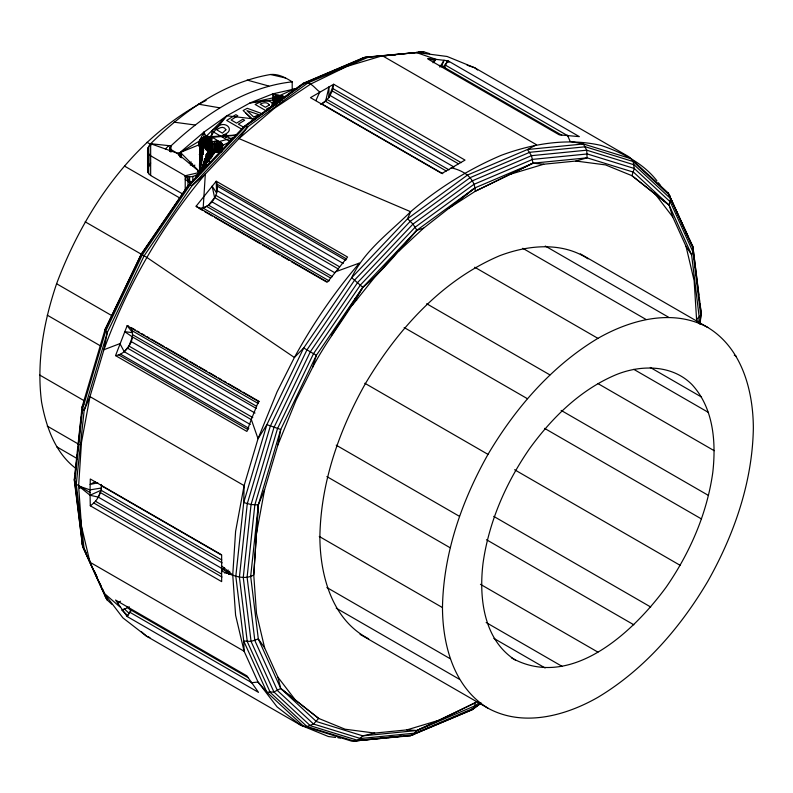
<?xml version="1.0" encoding="UTF-8"?>
<svg xmlns="http://www.w3.org/2000/svg" width="793" height="793" viewBox="0 0 793 793"><rect width="100%" height="100%" fill="white"/><g stroke="black" fill="none" stroke-linecap="round" stroke-linejoin="round"><path stroke-width="1.19" d="M183.133 194.255L150.66 175.501L148.668 173.687L148.033 172.487L147.577 150.293L148.122 147.557L150.66 143.721C183.798 111.109 223.814 82.472 270.552 74.502C278.432 73.739 285.807 77.744 292.201 81.848L292.201 90.471M148.668 173.687L148.678 154.011L148.043 152.851M170.118 151.166L170.009 147.528L170.991 145.872C204.634 114.42 245.354 86.962 292.201 81.848M170.336 151.532L170.118 148.777M272.782 106.391C273.565 100.632 265.308 99.492 261.293 101.673A241.806 139.608 -60 0 0 255.118 104.428L266.438 110.961M90.005 492.562L90.293 479.002L221.653 554.832L221.653 581.626L90.293 505.785L90.005 492.562L76.257 484.216L74.264 479.924L82.066 406.987L83.899 404.192M205.922 149.471L205.972 138.438L207.201 138.497L209.223 139.271L209.065 157.549L205.893 156.826M208.817 161.881L208.846 150.749L203.583 146.517C197.853 146.893 197.754 140.242 201.967 138.299C206.993 133.878 214.001 137.903 218.392 141.233M279.949 101.692L279.969 96.766C275.349 95.983 274.071 99.393 275.647 104.151M202.889 169.9L203.514 161.366M216.043 152.256L216.093 143.682L203.583 146.517L200.153 172.289C196.367 175.987 190.231 178.276 185.225 175.749L150.66 155.795L148.678 154.011M201.898 164.815L200.56 164.181L200.679 145.684M274.646 105.162L274.675 100.295L272.812 98.58L272.901 93.842L296.304 88.568M202.641 164.964L204.406 165.003L204.465 158.808M216.093 143.682L219.245 145.03C220.335 149.025 213.624 151.374 211.067 148.38L208.559 150.541L200.153 172.289L185.225 175.749L185.225 190.528M272.782 103.952L271.434 105.667L274.081 105.419M197.179 207.28L196.129 206.21L216.221 181.22C220.979 192.164 211.027 209.659 198.448 208.024M478.962 702.905L474.957 705.82L416.91 730.512L362.817 735.864L316.367 721.531L280.732 688.473L277.907 677.172L264.604 647.762L256.486 613.415L253.76 574.975L258.32 504.893L280.732 429.499L316.367 355.294L362.817 287.324L416.91 230.218L474.957 187.882L533.005 163.189L587.088 157.837L633.538 172.17L669.183 205.228L691.585 254.751L699.228 317.369L698.574 323.524M75.86 468.425C55.094 452.862 46.093 426.614 41.563 401.982C36.389 362.004 43.784 321.631 56.59 283.745C84.564 209.084 133.888 137.615 206.14 100.414M488.002 708.208C453.893 687.432 442.643 645.234 442.474 607.577C443.376 553.504 461.665 501.156 488.002 454.379C515.341 408.187 551.522 366.178 597.912 338.353C630.604 319.668 672.771 308.318 707.822 327.469C741.931 348.246 753.181 390.453 753.35 428.101C752.448 482.184 734.159 534.532 707.822 581.299C680.483 627.491 644.303 669.51 597.912 697.325C565.221 716.01 523.053 727.359 488.002 708.208L360.062 634.35M515.678 660.272C483.532 640.129 478.813 597.635 483.046 563.149C488.855 521.863 505.954 482.818 529.555 448.669C551.987 417.713 580.397 389.69 616.102 374.702C640.803 364.611 672.147 364.532 691.992 384.595C713.65 408.068 716.218 442.236 712.778 472.529C706.969 513.814 689.87 552.86 666.269 587.018C633.508 631.813 570.643 691.05 511.406 657.803M329.184 280.9L203.167 208.143L205.328 174.073L238.971 138.567L274.378 108.304L310.678 84.048L346.987 66.384L382.395 55.758L423.809 51.842L429.667 53.656M75.166 474.026L75.692 469.129M75.95 466.68L76.475 461.784M76.733 459.335L77.258 454.439M77.526 451.99L78.051 447.083M78.309 444.635L81.322 416.474M81.58 414.025L82.105 409.129M699.793 323.871L701.22 313.076L692.854 246.464L668.182 192.937L628.899 156.776L474.769 67.792L447.083 56.472L416.038 52.427L436.081 59.366L447.995 60.803L579.356 136.634L559.263 134.84L427.903 59.009L436.081 59.366L433.028 62.776M700.05 324.02L701.22 313.076L699.822 303.57M148.033 172.487L147.726 168.443L150.66 163.021M128.595 326.082L127.148 325.705L115.54 355.601C127.207 354.134 136.277 338.522 130.934 327.846M90.293 505.785C96.885 501.444 101.296 493.761 101.603 485.861L221.217 554.922M477.356 701.527L440.65 719.747L416.91 730.512L406.849 729.897L374.732 733.079L345.084 729.213L318.647 718.408L280.732 688.473L258.32 638.95L250.677 576.333L258.32 504.893L264.604 489.658L277.907 444.883L280.732 429.499L266.864 424.642L258.032 438.717L244.105 485.613L235.6 531.399L232.745 574.975L235.6 615.239L244.105 651.222L258.032 682.02L277.064 706.89L300.716 725.208L328.401 736.528L335.568 737.46M256.486 533.372L264.604 489.658M320.55 104.25L325.596 101.345L329.026 86.715L328.788 97.648L332.307 90.997L333.665 84.256L465.025 160.097L441.82 173.489L310.469 97.648L333.665 84.256L328.788 97.648L322.067 104.012L442.742 173.687M74.77 477.703L74.264 479.924L82.631 546.536L105.677 597.466L107.303 600.063L111.793 604.226M388.58 55.332L365.127 57.245L305.424 82.641L245.731 126.176L190.102 184.908L142.334 254.811L105.677 331.137L82.631 408.673L74.77 482.144L82.631 546.536L107.303 600.063L89.976 562.237L81.481 526.255L78.616 485.99L81.481 442.425L89.976 396.629L103.913 349.733L107.303 332.515L105.677 331.137L105.162 329.214L141.204 254.156L188.179 185.423L243.986 126.533L303.253 83.305L362.52 58.107L365.127 57.245L423.809 51.842L391.008 55.094M272.177 106.797L274.051 99.908L250.003 102.931L226.828 115.808L203.801 132.213L179.446 152.98L176.809 153.029L150.66 143.721L150.66 175.501M277.907 444.883L296.076 400.168L312.62 367.328L316.367 355.294L303.689 347.968L294.401 357.484L277.064 391.881L258.032 438.717L251.302 419.457L258.498 401.545M272.733 100.364C271.811 93.852 281.852 94.853 285.321 97.182M208.846 150.749C213.684 154.179 220.127 150.561 222.496 145.912M222.615 145.545C221.267 138.309 211.959 141.838 207.221 143.335C201.63 146.13 200.064 138.755 205.972 138.438M222.436 146.1L222.674 145.357L231.278 141.204M201.819 161.038L201.858 142.71M202.017 140.797L201.868 159.69M251.302 419.457L246.901 431.442L115.54 355.601M250.251 424.463L124.233 351.715L128.902 346.035L132.431 336.936L124.67 331.662L132.649 332.693L127.148 325.705L259.083 401.833M101.217 484.464L101.464 488.002L90.015 489.876L78.616 485.99L90.015 495.238L98.312 497.122L101.058 490.252L221.733 559.927M441.414 66.761L444.07 60.199L439.847 67.127M315.892 100.582L319.748 91.968C314.93 88.608 310.162 80.41 303.253 83.305M127.148 616.528L115.54 600.033L246.901 675.864L258.498 692.368L127.148 616.528L130.934 610.015L248.407 677.837M276.053 104.626L277.58 101.435L279.443 101.653M104.944 330.007L141.332 254.236L188.754 184.838L192.104 185.621L205.328 174.073C161.544 226.154 127.118 285.777 103.913 349.733L119.941 343.617L124.233 351.715M199.509 159.224L203.226 151.612M254.969 119.029L226.828 115.808L206.16 136.366L203.801 132.213L199.677 140.52M561.722 135.167L444.249 67.346L447.995 60.803L442.861 67.464M312.62 367.328C327.212 339.285 347.512 314.89 362.817 287.324C383.316 270.829 399.424 249.716 416.91 230.218L423.591 228.156L474.957 187.882C472.915 176.224 461.804 170.069 451.098 167.809M228.771 574.39L229.663 572.962L226.461 571.109M331.424 335.598L362.817 287.324L351.676 277.738C364.274 250.538 389.878 232.418 410.635 211.711C437.835 188.506 468.207 169.405 501.107 155.369C533.025 143.513 567.6 137.734 601.203 145.456C622.158 152.623 643.103 163.031 656.941 180.834M170.336 149.143L176.809 153.029L200.153 172.289L214.437 152.058M199.677 159.006L202.671 156.211M338.502 269.085L214.616 197.566L212.118 186.077L216.588 192.986L216.221 181.22L347.582 257.051L327.489 282.05L196.129 206.21M206.646 154.625L210.105 155.002L213.902 150.184M352.221 305.404L374.732 277.183L416.91 230.218L412.975 224.102L407.552 218.749L410.635 211.711L238.971 138.567L247.991 126.632L307.962 82.888L367.932 57.383L382.395 55.758L536.514 144.742L527.494 149.51L467.523 175.015L407.552 218.749L351.676 277.738L303.689 347.968L266.864 424.642L243.719 502.534L235.818 576.333L243.719 641.022L244.105 651.222L89.976 562.237L84.157 548.905L76.257 484.216L84.157 410.407L107.303 332.515L144.118 255.842L192.104 185.621L247.991 126.632L243.986 126.533L242.876 127.673L301.578 84.861M209.065 157.549L211.543 155.706L210.105 155.002L210.105 136.703L226.828 115.808M203.167 208.143L208.5 205.169L214.616 197.566M119.198 601.728L117.701 603.532L120.506 601.193M202.017 159.264L202.542 158.679M206.16 154.704L211.325 149.481M188.754 184.838L188.397 186.613M224.647 567.828L221.366 571.069C231.526 574.519 243.164 580.991 253.76 574.975L258.32 504.893L251.054 504.546L243.719 502.534L244.105 485.613L89.976 396.629L84.157 410.407L82.631 408.673L82.066 406.987L105.162 329.214L106.302 328.798M165.38 148.955L168.84 145.644M224.835 573.21L228.206 570.048M398.631 251.312L423.591 228.156M180.497 157.272L180.497 152.504L200.153 172.289L204.594 168.195M207.26 165.737L211.701 161.633M189.408 163.556L191.202 161.931M199.261 154.625L203.732 150.561M179.872 156.885L181.647 155.279M287.274 95.735L295.115 88.677L297.385 88.776M209.223 139.271L211.543 137.397L235.63 135.296M361.023 59.297L362.52 58.107L364.968 57.859M229.316 143.553L229.316 141.124L231.754 139.281L223.824 134.711C235.977 130.508 225.41 120.06 217.778 126.612A241.806 139.608 -60 0 0 211.82 131.023L211.82 149.223L215.934 151.602M472.053 708.912L476.028 706.008M480.875 703.064L472.231 709.695L410.358 735.755L351.676 741.158L300.716 725.208L146.586 636.224L122.935 617.906L103.913 593.035L119.941 606.932M481.123 703.203L472.231 709.695L410.358 735.755L405.124 735.854L407.552 735.617M205.655 149.163L212.395 144.267M190.35 165.152L192.352 163.883M226.659 573.23L229.772 571.337M199.251 141.154L181.359 151.85L181.359 157.797M255.168 118.335L257.368 117.136M95.299 481.619L90.105 484.464L97.767 482.808M258.459 116.551L259.559 115.976M575.896 161.038L605.535 164.904L631.971 175.709L669.183 205.228L672.722 216.945L686.024 246.355L694.143 280.702L696.71 321.591L696.869 319.143L700.715 315.297L692.983 251.976L693.419 249.151L670.541 198.587L669.807 195.534L633.161 161.534L631.367 158.788L583.38 143.969L527.494 149.51L531.498 155.666L533.005 163.189L475.314 191.232L449.274 208.034L474.957 187.882L475.314 191.232L533.005 163.189L543.78 164.22L575.896 161.038L587.088 157.837L586.731 150.194L583.38 143.969L570.157 141.412L567.441 135.197M122.261 610.233L129.318 606.853M436.745 721.124L416.91 730.512L412.975 734.893L357.742 740.365L354.729 741.267L306.96 726.517L303.689 726.338L266.864 692.19L258.032 682.02L251.302 682.763M438.945 720.084L475.314 702.885L473.907 708.139L415.205 733.109L360.498 738.531L313.532 724.029L277.481 690.594L254.831 640.516L247.099 577.195L254.831 504.943L277.481 428.696L313.532 353.648L360.498 284.905L415.205 227.165L473.907 184.353L532.609 159.383L587.306 153.961L634.281 168.463L670.323 201.898L692.983 251.976L691.585 254.751L686.024 246.355M295.115 88.677L279.879 95.477M90.015 495.238L101.058 490.252M302.708 84.375L304.968 83.414M192.649 166.094L194.909 165.132M180.953 152.197L199.42 144.653M279.344 95.438L272.901 93.842L250.003 102.931L272.733 97.935M335.389 271.85L359.447 263.058A328.183 189.477 -60 0 0 294.401 357.484L146.586 257.269L85.178 221.812M209.154 161.217L208.47 161.435L208.45 138.884M509.968 174.371L543.78 164.22M406.849 729.897L440.65 719.747M417.742 52.635L420.756 51.733M284.142 97.698L279.969 96.766M203.266 162.159L207.984 161.574M234.669 137.348L219.383 141.521L219.383 151.275M271.543 106.926L266.785 108.73L268.827 109.91M374.732 733.079L362.817 735.864L357.742 740.365L310.321 725.724L273.932 691.982L251.054 641.418L243.253 577.482L251.054 504.546L273.932 427.566L310.321 351.795L357.742 282.397L412.975 224.102L472.231 180.873L531.498 155.666L586.731 150.194L634.152 164.835L670.541 198.587L669.183 205.228L631.971 175.709L634.281 168.463L633.161 161.534L585.383 146.784L529.754 152.296L470.061 177.691L410.358 221.227L354.729 279.949L306.96 349.862L270.304 426.178L247.267 503.724L239.407 577.195L247.267 641.587L270.304 692.517L306.96 726.517L313.532 724.029L318.647 718.408L280.732 688.473L273.932 691.982L266.864 692.19L243.719 641.022L251.054 641.418L258.32 638.95L264.604 647.762M205.724 164.746L204.406 165.003M401.526 736.291L372.67 739.264M368.656 57.492L371.104 57.255M384.605 55.916L387.063 55.669M393.199 55.064L395.648 54.816M400.564 54.33L403.013 54.093M409.148 53.488L411.607 53.24M356.533 740.672L360.181 740.315M363.818 739.948L368.686 739.472M372.323 739.106L377.181 738.63M380.828 738.263L384.476 737.906M388.114 737.54L392.981 737.064M396.619 736.697L400.267 736.34M356.116 740.821L370.262 739.502M210.105 155.002L212.524 154.833M210.105 136.703L236.77 134.998M215.488 151.8L221.217 151.8M281.218 100.136L277.629 99.67L275.647 98.025M150.66 143.721L170.991 145.872L170.991 152.107M337.957 737.777L340.346 738.085M357.058 740.265L359.447 740.573M174.143 122.172L195.019 124.987M198.369 104.151L219.671 107.818M270.552 74.502L285.48 77.962M274.675 100.295L277.58 101.435M247.079 80.063L268.777 86.021M467.117 65.214L474.769 67.792L477.614 69.992M446.657 61.557L448.977 62.27M427.903 58.464L434.951 60.635M439.372 65.373L445.18 67.167M262.542 113.835L247.247 108.314L243.144 110.514L251.054 118.008M368.676 638.771C331.95 619.977 320.055 575.212 319.876 536.802C320.778 482.719 339.067 430.371 365.404 383.604C397.303 330.057 441.255 280.553 499.63 255.742C527.741 245.047 561.84 241.468 588.019 258.855M149.907 637.582L146.586 636.224L141.432 631.714M219.502 145.734L215.557 143.711L215.557 152.286M445.686 65.284L568.502 136.188M333.03 88.687L461.179 162.674M332.307 90.997L458.324 163.745M330.166 95.537L454.042 167.055M327.251 99.601L448.997 169.89M325.596 101.345L446.271 171.01M580.337 253.859L707.822 327.469M545.277 246.048L668.479 317.18M734.268 355.155L736.41 356.394M522.746 248.278L645.948 319.41M243.6 127.187L238.376 124.164A241.806 139.608 -60 0 1 244.65 120.268L242.856 119.237A241.806 139.608 -60 0 0 236.582 123.133L231.11 119.981A241.806 139.608 -60 0 1 237.811 115.818L235.858 114.688A241.806 139.608 -60 0 0 226.689 120.457L242.123 129.368M650.27 367.456L701.527 397.055M474.71 267.221L597.912 338.353M633.756 369.33L708.516 412.489M211.82 131.023L229.316 141.124M597.803 383.495L714.206 450.702M147.052 142.304L151.344 144.772M197.407 171.377L200.619 173.231M426.674 303.739L549.876 374.871M217.431 184.402L346.65 259.014M217.629 186.345L345.778 260.332M217.203 190.687L343.22 263.445M215.716 195.296L339.602 266.825M211.84 201.759L334.646 272.663M208.5 205.169L332.386 276.698M561.137 410.397L708.516 495.476M206.725 206.477L330.612 278.006M199.509 208.638L202.721 210.492M204.852 211.721L212.326 216.043M214.467 217.272L260.382 243.788M262.523 245.017L269.997 249.329M272.128 250.568L279.612 254.88M281.743 256.119L289.217 260.431M291.358 261.67L326.597 282.011M124.521 166.094L180.229 198.25M354.55 298.902L356.691 300.131M404.143 327.529L527.345 398.661M544.543 428.349L701.527 518.979M364.8 383.247L488.002 454.379M514.617 469.753L680.146 565.32M493.722 516.372L650.706 607.012M56.59 283.745L112.299 315.911M336.212 445.18L459.415 516.312M132.005 328.034L135.207 329.878M137.348 331.117L139.479 332.346M141.62 333.585L144.822 335.429M146.953 336.668L149.094 337.897M151.225 339.126L164.042 346.531M166.183 347.76L187.535 360.091M189.676 361.33L197.15 365.642M199.281 366.872L206.765 371.193M208.896 372.423L216.37 376.744M218.511 377.974L221.713 379.827M223.844 381.056L225.985 382.285M228.116 383.525L240.933 390.919M243.074 392.158L259.093 401.407M132.342 330.83L258.349 403.587M132.679 334.745L256.555 406.264M486.476 539.716L633.845 624.805M132.431 336.936L256.308 408.454M131.142 341.525L255.019 413.044M128.902 346.035L252.779 417.554M127.485 348.117L251.361 419.646M120.685 354.253L248.843 428.24M118.91 355.046L248.13 429.657M47.253 315.158L100.82 346.085M326.875 476.593L450.087 547.725M480.439 584.302L597.912 652.124M486.149 622.525L561.979 666.298M39.65 375.01L84.643 400.99M319.272 536.455L442.474 607.577M493.851 638.375L545.118 667.974M47.253 426.089L79.399 444.645M326.875 587.524L450.087 658.656M56.59 446.717L76.951 458.473M336.212 608.152L459.415 679.284M100.384 492.562L222.129 562.852M98.312 497.122L224.33 569.88M221.356 568.403L232.745 574.975L221.366 565.716M95.447 501.245L221.465 574.003M93.812 503.02L221.961 577.007M129.874 612.285L251.619 682.575M206.22 156.826L210.115 159.145M206.705 138.468L212.237 141.888M199.42 163.229L200.56 164.181M203.494 165.083L205.189 166.431M185.215 179.149L190.816 183.817M126.801 606.774L131.251 610.907M124.085 608.657L129.487 613.673M121.805 610.055L128.02 615.814M107.461 599.131L105.677 597.466L104.944 594.413M245.78 113.012L253.691 120.526M184.769 175.907L191.609 182.876M658.398 182.747L660.599 185.612M654.552 193.205L672.722 216.945M277.907 677.172L296.076 700.913M691.337 244.095L692.854 246.464L694.044 256.179M688.423 237.434L668.182 192.937L688.314 237.424M689.325 239.655L690.832 242.985M82.066 543.849L83.087 546.099M84.098 548.35L86.14 552.84M88.677 558.46L90.204 561.831M94.268 570.821L97.321 577.562M99.859 583.182L100.88 585.422M102.406 588.793L104.438 593.293M689.395 239.655L690.852 242.985M272.901 93.842L273.833 96.667M685.509 230.763L686.074 233.162M221.584 147.478L222.169 150.72M694.341 258.617L698.782 295.065M699.079 297.494L699.525 301.142M76.406 491.095L76.703 493.533M78.041 504.487L78.338 506.925M80.42 523.975L80.717 526.413M81.164 530.061L81.461 532.5M79.617 486L79.815 488.438M203.801 132.213L204.009 137.07M199.459 164.458L199.648 171.863M199.578 144.812L200.153 172.289M222.258 146.487L222.337 150.739L222.248 143.513M276.707 99.294L276.737 102.981M211.9 141.987L212.038 156.647M202.711 143.483L202.82 154.625L202.889 139.855M212.127 148.995L212.177 156.419M217.956 148.479L217.966 152.147M272.733 102.803L272.742 106.45M225.827 134.899L225.836 137.298M198.736 142.641L198.736 145.089M197.576 174.371L197.576 176.789M196.059 175.233L196.059 177.662M192.848 176.433L192.858 181.319M189.586 176.839L189.596 185.433M187.981 176.7L187.991 186.543M179.981 152.771L179.981 156.35M178.911 153.128L178.911 155.517M148.767 146.19L148.777 165.598M148.122 147.557L148.132 167.016M282.833 96.052L282.833 98.53M282.447 97.569L282.447 100.037M281.535 95.705L281.535 99.412M281.198 97.063L281.198 99.522M280.415 95.517L280.415 100.453M279.572 96.716L279.572 101.643M279.077 95.428L279.077 101.593M278.868 99.938L278.868 102.386M278.224 96.726L278.224 101.643M277.728 95.487L277.728 102.882M277.629 99.67L277.629 102.119M277.134 101.326L277.134 103.764M276.886 97.014L276.886 103.149M276.4 95.705L276.4 103.09M276.004 97.43L276.004 104.785M275.855 98.629L275.855 104.745M275.3 96.003L275.3 104.607M274.16 96.459L274.16 105.043M273.347 96.974L273.347 105.548M272.851 97.539L272.851 99.977M272.812 102.247L272.851 106.093M272.465 103.358L272.465 105.786M226.689 134.85L226.689 137.248M226.114 134.671L226.114 137.07M225.906 134.602L225.906 137.02M223.824 134.711L223.824 137.13M223.13 134.671L223.13 137.08M222.645 144.356L222.645 146.804M222.377 146.289L222.377 149.956M221.762 147.27L221.762 149.718M221.505 142.73L221.505 151.265M220.851 148.321L220.851 152.008M220.593 142.106L220.593 151.859M219.572 145.902L219.562 152.236M219.245 145.03L219.245 152.375M218.343 144.276L218.303 151.85M218.144 141.164L218.144 152.147M217.401 143.87L217.401 152.434M217.094 141.045L217.094 152.038M216.618 149.352L216.618 151.81M215.914 141.114L215.914 152.107M215.21 149.768L215.21 152.236M214.457 141.342L214.457 153.574M214.15 143.939L214.15 153.753M213.932 149.699L213.932 153.406M213.139 152.157L213.139 154.635M212.732 141.749L212.732 155.22M212.683 149.282L212.683 155.448M212.306 144.415L212.306 155.468M211.87 152.018L211.87 156.964M211.543 137.397L211.543 155.706M211.325 137.278L211.325 155.587M211.067 148.38L211.067 158.253M210.601 151.641L210.601 158.61M209.352 151.047L209.352 160.335M209.055 145.357L209.055 160.136M208.837 136.346L208.837 154.655M207.786 145.714L207.786 161.742M207.538 136.227L207.538 154.546M207.201 138.497L207.201 150.739M207.201 153.188L207.201 156.855M206.458 143.533L206.458 149.689M206.458 154.615L206.458 162M206.428 136.307L206.428 149.748M206.002 146.16L206.002 149.867M206.002 154.813L206.002 164.686M205.575 138.497L205.575 148.301M205.08 136.624L205.08 148.856M204.881 143.781L204.881 147.478M204.881 158.57L204.881 162.268M204.227 138.953L204.227 147.548M203.742 137.179L203.742 148.202M203.632 143.761L203.632 147.468M203.137 146.497L203.137 153.921M202.403 137.972L202.403 156.37M201.65 141.838L201.65 160.335M201.313 138.795L201.313 157.222M200.163 139.885L200.054 163.864M199.35 140.946L199.35 145.882M198.865 141.977L198.865 145.674M198.825 143.612L198.825 146.09M170.356 146.655L170.356 151.413M170.138 147.092L170.138 150.67M169.96 147.964L169.96 151.532M147.577 150.293L147.577 169.841M225.906 129.784L222.417 133.135L216.866 129.933C219.185 127.435 224.201 125.75 225.906 129.784M269.333 105.013L265.437 107.273L260.163 104.22C262.909 102.495 267.489 101.643 269.333 105.013M254.85 116.64L253.889 117.176L246.96 110.633L258.696 114.598L254.85 116.64"/></g></svg>
